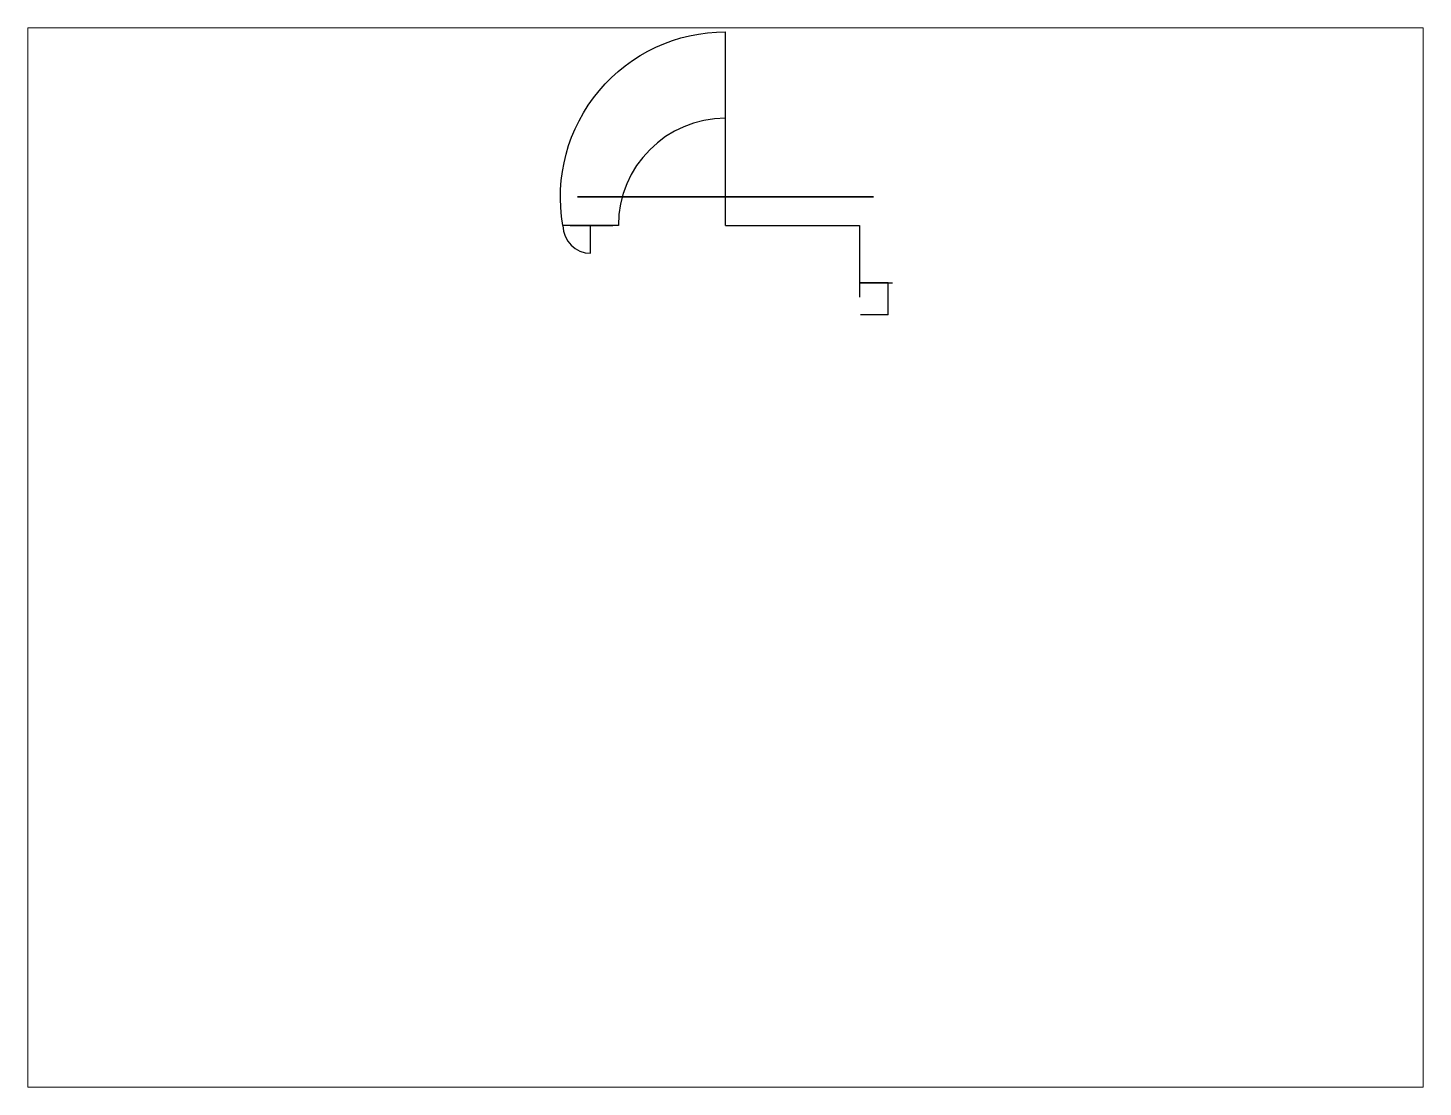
# Paper-space layout '布局1' of a CAD drawing. Header units: centimetres. Extents: x 26 to 231, y 20 to 176.
# The model-space entities are those that its viewports show. They can reach past a viewport. Long polylines and large blocks are cut down to what shows.
import ezdxf

# ---------------------------------------------------------------- set-up
doc = ezdxf.new("R2010")
doc.units = ezdxf.units.CM
doc.layers.add('ATCH', color=7, linetype='Continuous')
doc.layers.add('REF', color=7, linetype='Continuous')

msp = doc.modelspace()

# ---------------------------------------------------------------- linework, layer by layer
for p, q in [((0, 2.198), (0, 4.62)), ((0, -0.802), (0, 2.198)), ((-3.775, -1.577), (-3.775, -0.802))]:
    msp.add_line(p, q)
at = {"color": 242, "true_color": 0xcd2027, "extrusion": (0, -1, 0)}
msp.add_line((-3.75, -0.802), (-4.35, -0.802), dxfattribs=at)
msp.add_lwpolyline([(-4.55, -0.802, -0.466308), (0, 4.62, -0.466308)], format="xyb")
msp.add_lwpolyline([(-3, -0.802), (-4.55, -0.802)])
for centre, radius, start, end in [((0, -0.802), 3, 90, 180), ((-3.775, -0.802), 0.775, 180, 270)]:
    msp.add_arc(centre, radius, start, end)
at = {"layer": 'ATCH', "extrusion": (0, -1, 0)}
msp.add_circle((-3.75, 0, 0.802), 0.6, dxfattribs=at)
at = {"layer": 'REF', "extrusion": (0, -1, -1.66533e-16)}
msp.add_line((0, -0.802), (3, -0.802), dxfattribs=at)
at = {"layer": 'REF', "extrusion": (0, 1, 3.33067e-16)}
msp.add_line((3, -0.802), (3.55, -0.802), dxfattribs=at)
at = {"layer": 'REF', "extrusion": (2.22045e-16, -1, 0)}
msp.add_line((3.55, -0.802), (3.75, -0.802), dxfattribs=at)
at = {"layer": 'REF'}
for p, q in [((3.75, -0.802), (3.75, -2.802)), ((4.55, -2.402), (3.775, -2.402)), ((3.775, -2.402), (4.675, -2.402)), ((4.55, -3.302), (4.55, -2.402)), ((4.55, -3.302), (3.775, -3.302))]:
    msp.add_line(p, q, dxfattribs=at)
at = {"layer": 'REF', "extrusion": (-2.22055e-16, -1, 0), "elevation": 0.802}
for points in [[(-3.664, -0.795, -0.000014), (-3.665, -0.795, -0.000014)], [(-3.665, -0.795, 0.000007), (-3.664, -0.795)], [(-3.664, -0.795, -0.000013), (-3.665, -0.795, -0.000013)], [(-3.665, -0.795, 0.000007), (-3.664, -0.795)]]:
    msp.add_lwpolyline(points, format="xyb", dxfattribs=at)
at = {"layer": 'REF', "extrusion": (0, -1, 0)}
msp.add_circle((0, 0), 4.144, dxfattribs=at)

psp = doc.layouts.new('布局1')

# ---------------------------------------------------------------- viewports
at = {"layer": '0', "view_target_point": (-1.359, -1.97)}
psp.add_viewport(center=(128.5, 97.5), size=(205.6, 156), view_center_point=(1.359, -8.121), view_height=29.6378, dxfattribs=at)

doc.saveas('drawing.dxf')
